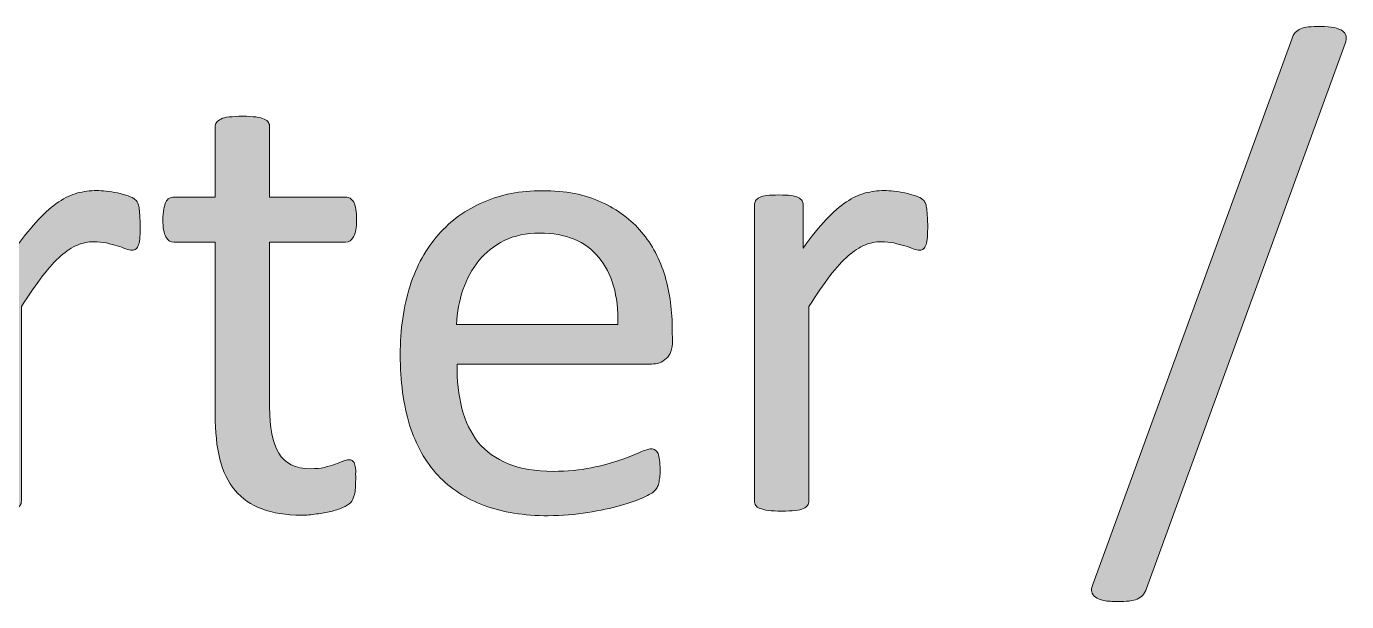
# Model space of a CAD drawing. Header units: inches. Extents: x 247 to 2765, y -1897 to -1110.
# Drawn here: x 1593.27 to 1601.02, y -1164.88 to -1161.5 of the extents above; entities that cross this region are included whole.
import ezdxf

# ---------------------------------------------------------------- set-up
doc = ezdxf.new("R2010")
doc.units = ezdxf.units.IN
doc.header["$MEASUREMENT"] = 0
doc.layers.add('Layer 1', color=7, linetype='Continuous')

# ---------------------------------------------------------------- blocks, each defined once
blk = doc.blocks.new('block 149')
at = {"layer": 'Layer 1', "true_color": 0x020302}
h = blk.add_hatch(color=98, dxfattribs=at)
h.dxf.hatch_style = 2
edge = h.paths.add_edge_path()
edge.add_spline(control_points=[(1599.8421, -1164.8009), (1599.8362, -1164.8174), (1599.8307, -1164.8305), (1599.821, -1164.8409), (1599.8131, -1164.8491), (1599.8017, -1164.8574), (1599.7887, -1164.8629), (1599.7763, -1164.8698), (1599.7611, -1164.8719), (1599.7408, -1164.8746), (1599.7222, -1164.8774), (1599.6998, -1164.8781), (1599.6736, -1164.8781), (1599.6412, -1164.8781), (1599.615, -1164.876), (1599.5926, -1164.8719), (1599.5709, -1164.8667), (1599.5561, -1164.8609), (1599.5427, -1164.8522), (1599.532, -1164.8443), (1599.5234, -1164.8319), (1599.521, -1164.8202), (1599.5179, -1164.8088), (1599.521, -1164.7951), (1599.5286, -1164.7775), (1599.5286, -1164.7775), (1600.6947, -1161.5804), (1600.6947, -1161.5804), (1600.6999, -1161.5639), (1600.7061, -1161.5508), (1600.715, -1161.5412), (1600.7237, -1161.5329), (1600.7343, -1161.5239), (1600.7467, -1161.5191), (1600.7584, -1161.5122), (1600.7736, -1161.5095), (1600.7936, -1161.5074), (1600.8136, -1161.506), (1600.8363, -1161.5046), (1600.8632, -1161.5046), (1600.8956, -1161.5046), (1600.9217, -1161.5067), (1600.9428, -1161.5115), (1600.9638, -1161.517), (1600.9796, -1161.5219), (1600.9913, -1161.5308), (1601.002, -1161.5384), (1601.0099, -1161.5494), (1601.0134, -1161.5615), (1601.0161, -1161.5742), (1601.0141, -1161.5887), (1601.0072, -1161.6056), (1601.0072, -1161.6056), (1599.8421, -1164.8009), (1599.8421, -1164.8009)], knot_values=[0, 0, 0, 0, 1, 1, 1, 2, 2, 2, 3, 3, 3, 4, 4, 4, 5, 5, 5, 6, 6, 6, 7, 7, 7, 8, 8, 8, 9, 9, 9, 10, 10, 10, 11, 11, 11, 12, 12, 12, 13, 13, 13, 14, 14, 14, 15, 15, 15, 16, 16, 16, 17, 17, 17, 18, 18, 18, 18], degree=3, periodic=1)
h = blk.add_hatch(color=98, dxfattribs=at)
h.dxf.hatch_style = 2
edge = h.paths.add_edge_path()
edge.add_spline(control_points=[(1595.2039, -1164.1612), (1595.2039, -1164.198), (1595.2019, -1164.2276), (1595.1967, -1164.2504), (1595.1901, -1164.2721), (1595.1839, -1164.2872), (1595.1736, -1164.2983), (1595.164, -1164.3079), (1595.1488, -1164.3183), (1595.1274, -1164.3272), (1595.1061, -1164.3348), (1595.0833, -1164.3437), (1595.0579, -1164.3493), (1595.0317, -1164.3568), (1595.0034, -1164.3603), (1594.9738, -1164.3637), (1594.9442, -1164.3689), (1594.9152, -1164.3713), (1594.8856, -1164.3713), (1594.7953, -1164.3713), (1594.7175, -1164.3589), (1594.6548, -1164.3344), (1594.59, -1164.3124), (1594.5376, -1164.2745), (1594.497, -1164.2263), (1594.4563, -1164.1777), (1594.426, -1164.116), (1594.4074, -1164.0423), (1594.3885, -1163.9686), (1594.3799, -1163.8821), (1594.3799, -1163.7832), (1594.3799, -1163.7832), (1594.3799, -1162.7697), (1594.3799, -1162.7697), (1594.3799, -1162.7697), (1594.137, -1162.7697), (1594.137, -1162.7697), (1594.117, -1162.7697), (1594.1018, -1162.7593), (1594.0908, -1162.7387), (1594.0791, -1162.7166), (1594.0729, -1162.6849), (1594.0729, -1162.6388), (1594.0729, -1162.614), (1594.075, -1162.594), (1594.0784, -1162.5768), (1594.0819, -1162.5592), (1594.086, -1162.5461), (1594.0908, -1162.5354), (1594.096, -1162.5244), (1594.1018, -1162.5161), (1594.1115, -1162.5127), (1594.1191, -1162.5079), (1594.1294, -1162.5058), (1594.139, -1162.5058), (1594.139, -1162.5058), (1594.3802, -1162.5058), (1594.3802, -1162.5058), (1594.3802, -1162.5058), (1594.3802, -1162.0938), (1594.3802, -1162.0938), (1594.3802, -1162.0841), (1594.3823, -1162.0762), (1594.3874, -1162.0683), (1594.3929, -1162.0607), (1594.4005, -1162.0538), (1594.4122, -1162.0483), (1594.424, -1162.0407), (1594.4412, -1162.0386), (1594.4618, -1162.0359), (1594.4832, -1162.0331), (1594.5084, -1162.0314), (1594.5397, -1162.0314), (1594.5721, -1162.0314), (1594.5983, -1162.0331), (1594.6189, -1162.0359), (1594.6406, -1162.0386), (1594.6558, -1162.0421), (1594.6672, -1162.0483), (1594.6789, -1162.0538), (1594.6882, -1162.0596), (1594.692, -1162.0683), (1594.6975, -1162.0762), (1594.6992, -1162.0841), (1594.6992, -1162.0938), (1594.6992, -1162.0938), (1594.6992, -1162.5058), (1594.6992, -1162.5058), (1594.6992, -1162.5058), (1595.145, -1162.5058), (1595.145, -1162.5058), (1595.1547, -1162.5058), (1595.165, -1162.5079), (1595.1712, -1162.5127), (1595.1788, -1162.5189), (1595.1857, -1162.5251), (1595.1926, -1162.5354), (1595.1988, -1162.5461), (1595.2015, -1162.5592), (1595.205, -1162.5768), (1595.2077, -1162.5933), (1595.2091, -1162.6133), (1595.2091, -1162.6388), (1595.2091, -1162.6849), (1595.2029, -1162.718), (1595.1912, -1162.7387), (1595.1802, -1162.7593), (1595.165, -1162.7697), (1595.145, -1162.7697), (1595.145, -1162.7697), (1594.6992, -1162.7697), (1594.6992, -1162.7697), (1594.6992, -1162.7697), (1594.6992, -1163.7367), (1594.6992, -1163.7367), (1594.6992, -1163.8563), (1594.7178, -1163.9465), (1594.7523, -1164.0072), (1594.7874, -1164.0685), (1594.8498, -1164.0988), (1594.9418, -1164.0988), (1594.9707, -1164.0988), (1594.9965, -1164.096), (1595.021, -1164.0916), (1595.0434, -1164.084), (1595.0644, -1164.0798), (1595.083, -1164.0716), (1595.1016, -1164.0654), (1595.1168, -1164.0612), (1595.1299, -1164.0537), (1595.1416, -1164.0475), (1595.1533, -1164.0464), (1595.165, -1164.0464), (1595.1719, -1164.0464), (1595.1767, -1164.0478), (1595.1829, -1164.0513), (1595.1905, -1164.054), (1595.1932, -1164.0599), (1595.1967, -1164.0692), (1595.2001, -1164.0788), (1595.2039, -1164.0916), (1595.205, -1164.1064), (1595.2032, -1164.1195), (1595.2039, -1164.1384), (1595.2039, -1164.1612)], knot_values=[0, 0, 0, 0, 1, 1, 1, 2, 2, 2, 3, 3, 3, 4, 4, 4, 5, 5, 5, 6, 6, 6, 7, 7, 7, 8, 8, 8, 9, 9, 9, 10, 10, 10, 11, 11, 11, 12, 12, 12, 13, 13, 13, 14, 14, 14, 15, 15, 15, 16, 16, 16, 17, 17, 17, 18, 18, 18, 19, 19, 19, 20, 20, 20, 21, 21, 21, 22, 22, 22, 23, 23, 23, 24, 24, 24, 25, 25, 25, 26, 26, 26, 27, 27, 27, 28, 28, 28, 29, 29, 29, 30, 30, 30, 31, 31, 31, 32, 32, 32, 33, 33, 33, 34, 34, 34, 35, 35, 35, 36, 36, 36, 37, 37, 37, 38, 38, 38, 39, 39, 39, 40, 40, 40, 41, 41, 41, 42, 42, 42, 43, 43, 43, 44, 44, 44, 45, 45, 45, 46, 46, 46, 47, 47, 47, 48, 48, 48, 48], degree=3, periodic=1)
h = blk.add_hatch(color=98, dxfattribs=at)
h.dxf.hatch_style = 2
edge = h.paths.add_edge_path()
edge.add_spline(control_points=[(1593.9403, -1162.668), (1593.9403, -1162.6963), (1593.9396, -1162.7194), (1593.9382, -1162.7397), (1593.9368, -1162.759), (1593.9341, -1162.7742), (1593.9306, -1162.7845), (1593.9265, -1162.7952), (1593.9223, -1162.8038), (1593.9161, -1162.8096), (1593.9089, -1162.8155), (1593.9027, -1162.8172), (1593.8927, -1162.8172), (1593.8824, -1162.8172), (1593.8703, -1162.8145), (1593.8555, -1162.8096), (1593.841, -1162.8024), (1593.8238, -1162.7983), (1593.8052, -1162.7907), (1593.7856, -1162.7852), (1593.7659, -1162.7807), (1593.7425, -1162.7748), (1593.7184, -1162.77), (1593.6936, -1162.7676), (1593.6671, -1162.7676), (1593.6343, -1162.7676), (1593.6026, -1162.7738), (1593.5723, -1162.7869), (1593.5399, -1162.8), (1593.5076, -1162.8207), (1593.4748, -1162.8503), (1593.4407, -1162.8799), (1593.4056, -1162.9192), (1593.3677, -1162.9674), (1593.3312, -1163.0184), (1593.2878, -1163.0777), (1593.243, -1163.1483), (1593.243, -1163.1483), (1593.243, -1164.2876), (1593.243, -1164.2876), (1593.243, -1164.2979), (1593.2399, -1164.3072), (1593.2354, -1164.3138), (1593.2306, -1164.3203), (1593.222, -1164.3269), (1593.2109, -1164.3317), (1593.1996, -1164.3382), (1593.1837, -1164.3406), (1593.1627, -1164.3434), (1593.1417, -1164.3462), (1593.1155, -1164.3475), (1593.0831, -1164.3475), (1593.0514, -1164.3475), (1593.0266, -1164.3462), (1593.0053, -1164.3434), (1592.9839, -1164.3413), (1592.9684, -1164.3358), (1592.9557, -1164.3317), (1592.9436, -1164.3272), (1592.9336, -1164.3207), (1592.9305, -1164.3138), (1592.9267, -1164.3062), (1592.924, -1164.2979), (1592.924, -1164.2876), (1592.924, -1164.2876), (1592.924, -1162.5533), (1592.924, -1162.5533), (1592.924, -1162.5433), (1592.9253, -1162.534), (1592.9298, -1162.5271), (1592.9343, -1162.5206), (1592.9412, -1162.5151), (1592.9522, -1162.5079), (1592.9632, -1162.502), (1592.9777, -1162.4982), (1592.9963, -1162.4961), (1593.0149, -1162.4941), (1593.0376, -1162.4934), (1593.0673, -1162.4934), (1593.0955, -1162.4934), (1593.1186, -1162.4941), (1593.1365, -1162.4961), (1593.1568, -1162.4986), (1593.1706, -1162.5037), (1593.1799, -1162.5079), (1593.1903, -1162.5151), (1593.1989, -1162.5203), (1593.2023, -1162.5271), (1593.2061, -1162.5347), (1593.2089, -1162.5433), (1593.2089, -1162.5533), (1593.2089, -1162.5533), (1593.2089, -1162.8055), (1593.2089, -1162.8055), (1593.2574, -1162.7376), (1593.3022, -1162.6808), (1593.3436, -1162.6367), (1593.3846, -1162.5933), (1593.4242, -1162.5582), (1593.4621, -1162.534), (1593.4989, -1162.5085), (1593.5365, -1162.4913), (1593.5727, -1162.4817), (1593.6095, -1162.4741), (1593.6457, -1162.4672), (1593.6833, -1162.4672), (1593.7005, -1162.4672), (1593.7201, -1162.4686), (1593.7404, -1162.4717), (1593.7625, -1162.4731), (1593.7839, -1162.4775), (1593.8066, -1162.481), (1593.829, -1162.4875), (1593.8507, -1162.492), (1593.8696, -1162.4982), (1593.8886, -1162.5058), (1593.9013, -1162.5113), (1593.9093, -1162.5189), (1593.9168, -1162.5251), (1593.9217, -1162.5309), (1593.9244, -1162.5375), (1593.9275, -1162.543), (1593.9296, -1162.5506), (1593.932, -1162.5595), (1593.9334, -1162.5678), (1593.9354, -1162.5819), (1593.9361, -1162.5981), (1593.9368, -1162.6143), (1593.9403, -1162.6391), (1593.9403, -1162.668)], knot_values=[0, 0, 0, 0, 1, 1, 1, 2, 2, 2, 3, 3, 3, 4, 4, 4, 5, 5, 5, 6, 6, 6, 7, 7, 7, 8, 8, 8, 9, 9, 9, 10, 10, 10, 11, 11, 11, 12, 12, 12, 13, 13, 13, 14, 14, 14, 15, 15, 15, 16, 16, 16, 17, 17, 17, 18, 18, 18, 19, 19, 19, 20, 20, 20, 21, 21, 21, 22, 22, 22, 23, 23, 23, 24, 24, 24, 25, 25, 25, 26, 26, 26, 27, 27, 27, 28, 28, 28, 29, 29, 29, 30, 30, 30, 31, 31, 31, 32, 32, 32, 33, 33, 33, 34, 34, 34, 35, 35, 35, 36, 36, 36, 37, 37, 37, 38, 38, 38, 39, 39, 39, 40, 40, 40, 41, 41, 41, 42, 42, 42, 43, 43, 43, 43], degree=3, periodic=1)
h = blk.add_hatch(color=98, dxfattribs=at)
h.dxf.hatch_style = 2
edge = h.paths.add_edge_path()
edge.add_spline(control_points=[(1597.0622, -1163.3464), (1597.0622, -1163.3967), (1597.0501, -1163.4318), (1597.0253, -1163.4532), (1597.0012, -1163.4756), (1596.9723, -1163.4849), (1596.9392, -1163.4849), (1596.9392, -1163.4849), (1595.7982, -1163.4849), (1595.7982, -1163.4849), (1595.7982, -1163.5813), (1595.8065, -1163.6689), (1595.8271, -1163.7453), (1595.8471, -1163.8225), (1595.8788, -1163.8886), (1595.9229, -1163.9441), (1595.9674, -1163.9989), (1596.027, -1164.0406), (1596.0986, -1164.0695), (1596.171, -1164.0991), (1596.2598, -1164.1143), (1596.3639, -1164.1143), (1596.4466, -1164.1143), (1596.5203, -1164.1074), (1596.5851, -1164.0936), (1596.6505, -1164.0805), (1596.7063, -1164.0654), (1596.7532, -1164.0488), (1596.8014, -1164.0323), (1596.8379, -1164.0171), (1596.8696, -1164.0034), (1596.8999, -1163.9903), (1596.9213, -1163.9824), (1596.9371, -1163.9824), (1596.9461, -1163.9824), (1596.9544, -1163.9851), (1596.9613, -1163.9899), (1596.9682, -1163.9941), (1596.9733, -1164.0006), (1596.9778, -1164.0099), (1596.9812, -1164.0192), (1596.9847, -1164.0323), (1596.985, -1164.0478), (1596.9881, -1164.0637), (1596.9895, -1164.083), (1596.9895, -1164.1064), (1596.9895, -1164.1229), (1596.9888, -1164.1374), (1596.9871, -1164.1498), (1596.985, -1164.1618), (1596.9837, -1164.1718), (1596.9816, -1164.1829), (1596.9795, -1164.1939), (1596.9757, -1164.2008), (1596.9726, -1164.209), (1596.9671, -1164.2159), (1596.963, -1164.2235), (1596.9547, -1164.2311), (1596.9475, -1164.2387), (1596.9272, -1164.2507), (1596.892, -1164.2676), (1596.8569, -1164.2835), (1596.8114, -1164.2993), (1596.7566, -1164.3145), (1596.7018, -1164.3296), (1596.6371, -1164.3441), (1596.5651, -1164.3558), (1596.492, -1164.3679), (1596.4145, -1164.3744), (1596.3332, -1164.3744), (1596.1906, -1164.3744), (1596.0655, -1164.3541), (1595.9581, -1164.3145), (1595.8499, -1164.2745), (1595.7596, -1164.2159), (1595.6862, -1164.1374), (1595.6132, -1164.0588), (1595.5581, -1163.961), (1595.5205, -1163.8425), (1595.4837, -1163.7247), (1595.4651, -1163.5855), (1595.4651, -1163.4304), (1595.4651, -1163.2813), (1595.485, -1163.1462), (1595.5229, -1163.0267), (1595.5608, -1162.9082), (1595.6173, -1162.8076), (1595.6897, -1162.7256), (1595.762, -1162.6429), (1595.8502, -1162.5795), (1595.9529, -1162.5347), (1596.0555, -1162.4906), (1596.1699, -1162.4682), (1596.2981, -1162.4682), (1596.4352, -1162.4682), (1596.5506, -1162.4906), (1596.6447, -1162.5347), (1596.7401, -1162.5788), (1596.819, -1162.6374), (1596.881, -1162.7111), (1596.9437, -1162.7848), (1596.9895, -1162.8717), (1597.0185, -1162.9702), (1597.0474, -1163.0694), (1597.0608, -1163.1755), (1597.0608, -1163.2885), (1597.0608, -1163.2885), (1597.0622, -1163.3464), (1597.0622, -1163.3464), (1597.0622, -1163.3464), (1597.0622, -1163.3464), (1597.0622, -1163.3464)], knot_values=[0, 0, 0, 0, 1, 1, 1, 2, 2, 2, 3, 3, 3, 4, 4, 4, 5, 5, 5, 6, 6, 6, 7, 7, 7, 8, 8, 8, 9, 9, 9, 10, 10, 10, 11, 11, 11, 12, 12, 12, 13, 13, 13, 14, 14, 14, 15, 15, 15, 16, 16, 16, 17, 17, 17, 18, 18, 18, 19, 19, 19, 20, 20, 20, 21, 21, 21, 22, 22, 22, 23, 23, 23, 24, 24, 24, 25, 25, 25, 26, 26, 26, 27, 27, 27, 28, 28, 28, 29, 29, 29, 30, 30, 30, 31, 31, 31, 32, 32, 32, 33, 33, 33, 34, 34, 34, 35, 35, 35, 36, 36, 36, 37, 37, 37, 37], degree=3, periodic=1)
edge = h.paths.add_edge_path()
edge.add_spline(control_points=[(1596.7415, -1163.252), (1596.7459, -1163.0835), (1596.7081, -1162.9526), (1596.6302, -1162.8596), (1596.5523, -1162.7638), (1596.4366, -1162.717), (1596.2829, -1162.717), (1596.2037, -1162.717), (1596.1355, -1162.7314), (1596.0755, -1162.7611), (1596.0163, -1162.7907), (1595.966, -1162.83), (1595.9267, -1162.8782), (1595.8861, -1162.9282), (1595.855, -1162.9843), (1595.833, -1163.0491), (1595.8106, -1163.1135), (1595.7979, -1163.1814), (1595.7961, -1163.252), (1595.7961, -1163.252), (1596.7415, -1163.252), (1596.7415, -1163.252), (1596.7415, -1163.252), (1596.7415, -1163.252), (1596.7415, -1163.252)], knot_values=[0, 0, 0, 0, 1, 1, 1, 2, 2, 2, 3, 3, 3, 4, 4, 4, 5, 5, 5, 6, 6, 6, 7, 7, 7, 8, 8, 8, 8], degree=3, periodic=1)
h = blk.add_hatch(color=98, dxfattribs=at)
h.dxf.hatch_style = 2
edge = h.paths.add_edge_path()
edge.add_spline(control_points=[(1598.5591, -1162.668), (1598.5591, -1162.6963), (1598.5584, -1162.7194), (1598.557, -1162.7397), (1598.5563, -1162.759), (1598.5529, -1162.7742), (1598.5498, -1162.7845), (1598.5453, -1162.7952), (1598.5408, -1162.8038), (1598.5353, -1162.8096), (1598.5284, -1162.8155), (1598.5215, -1162.8172), (1598.5112, -1162.8172), (1598.5023, -1162.8172), (1598.4888, -1162.8145), (1598.4744, -1162.8096), (1598.4599, -1162.8024), (1598.4433, -1162.7983), (1598.4244, -1162.7907), (1598.4037, -1162.7852), (1598.3848, -1162.7807), (1598.3603, -1162.7748), (1598.3379, -1162.77), (1598.3117, -1162.7676), (1598.2852, -1162.7676), (1598.2521, -1162.7676), (1598.2204, -1162.7738), (1598.1901, -1162.7869), (1598.1591, -1162.8), (1598.1261, -1162.8207), (1598.0926, -1162.8503), (1598.0596, -1162.8799), (1598.0234, -1162.9192), (1597.9855, -1162.9674), (1597.949, -1163.0184), (1597.9069, -1163.0777), (1597.8622, -1163.1483), (1597.8622, -1163.1483), (1597.8622, -1164.2876), (1597.8622, -1164.2876), (1597.8622, -1164.2979), (1597.8594, -1164.3072), (1597.8546, -1164.3138), (1597.8494, -1164.3207), (1597.8411, -1164.3269), (1597.8301, -1164.3317), (1597.8198, -1164.3382), (1597.8026, -1164.3406), (1597.7819, -1164.3434), (1597.7605, -1164.3462), (1597.7343, -1164.3475), (1597.702, -1164.3475), (1597.671, -1164.3475), (1597.6455, -1164.3462), (1597.6248, -1164.3434), (1597.6031, -1164.3413), (1597.5879, -1164.3358), (1597.5752, -1164.3317), (1597.5635, -1164.3269), (1597.5538, -1164.3207), (1597.5504, -1164.3138), (1597.5456, -1164.3062), (1597.5431, -1164.2979), (1597.5431, -1164.2876), (1597.5431, -1164.2876), (1597.5431, -1162.5533), (1597.5431, -1162.5533), (1597.5431, -1162.5433), (1597.5449, -1162.534), (1597.5497, -1162.5271), (1597.5531, -1162.5203), (1597.5607, -1162.5151), (1597.5721, -1162.5079), (1597.5828, -1162.502), (1597.5979, -1162.4982), (1597.6162, -1162.4961), (1597.6344, -1162.4941), (1597.6572, -1162.4934), (1597.6868, -1162.4934), (1597.7151, -1162.4934), (1597.7385, -1162.4941), (1597.7564, -1162.4961), (1597.776, -1162.4986), (1597.7902, -1162.5037), (1597.7998, -1162.5079), (1597.8091, -1162.5151), (1597.8184, -1162.5203), (1597.8222, -1162.5271), (1597.826, -1162.5347), (1597.8294, -1162.5433), (1597.8294, -1162.5533), (1597.8294, -1162.5533), (1597.8294, -1162.8055), (1597.8294, -1162.8055), (1597.877, -1162.7376), (1597.9218, -1162.6808), (1597.9638, -1162.6367), (1598.0044, -1162.5933), (1598.0444, -1162.5582), (1598.0823, -1162.534), (1598.1188, -1162.5085), (1598.156, -1162.4913), (1598.1925, -1162.4817), (1598.2294, -1162.4741), (1598.2656, -1162.4672), (1598.3031, -1162.4672), (1598.3207, -1162.4672), (1598.3393, -1162.4686), (1598.3596, -1162.4717), (1598.3817, -1162.4731), (1598.403, -1162.4775), (1598.4258, -1162.481), (1598.4489, -1162.4875), (1598.4699, -1162.492), (1598.4895, -1162.4982), (1598.5081, -1162.5058), (1598.5212, -1162.5113), (1598.5284, -1162.5189), (1598.536, -1162.5251), (1598.5408, -1162.5309), (1598.5436, -1162.5375), (1598.5467, -1162.543), (1598.5488, -1162.5506), (1598.5508, -1162.5595), (1598.5529, -1162.5685), (1598.5543, -1162.5819), (1598.555, -1162.5981), (1598.5557, -1162.6143), (1598.5591, -1162.6391), (1598.5591, -1162.668)], knot_values=[0, 0, 0, 0, 1, 1, 1, 2, 2, 2, 3, 3, 3, 4, 4, 4, 5, 5, 5, 6, 6, 6, 7, 7, 7, 8, 8, 8, 9, 9, 9, 10, 10, 10, 11, 11, 11, 12, 12, 12, 13, 13, 13, 14, 14, 14, 15, 15, 15, 16, 16, 16, 17, 17, 17, 18, 18, 18, 19, 19, 19, 20, 20, 20, 21, 21, 21, 22, 22, 22, 23, 23, 23, 24, 24, 24, 25, 25, 25, 26, 26, 26, 27, 27, 27, 28, 28, 28, 29, 29, 29, 30, 30, 30, 31, 31, 31, 32, 32, 32, 33, 33, 33, 34, 34, 34, 35, 35, 35, 36, 36, 36, 37, 37, 37, 38, 38, 38, 39, 39, 39, 40, 40, 40, 41, 41, 41, 42, 42, 42, 43, 43, 43, 43], degree=3, periodic=1)
at = {"layer": 'Layer 1', "lineweight": 0}
for points, knots in [([(1599.8421, -1164.8009), (1599.8362, -1164.8174), (1599.8307, -1164.8305), (1599.821, -1164.8409), (1599.8131, -1164.8491), (1599.8017, -1164.8574), (1599.7887, -1164.8629), (1599.7763, -1164.8698), (1599.7611, -1164.8719), (1599.7408, -1164.8746), (1599.7222, -1164.8774), (1599.6998, -1164.8781), (1599.6736, -1164.8781), (1599.6412, -1164.8781), (1599.615, -1164.876), (1599.5926, -1164.8719), (1599.5709, -1164.8667), (1599.5561, -1164.8609), (1599.5427, -1164.8522), (1599.532, -1164.8443), (1599.5234, -1164.8319), (1599.521, -1164.8202), (1599.5179, -1164.8088), (1599.521, -1164.7951), (1599.5286, -1164.7775), (1599.5286, -1164.7775), (1600.6947, -1161.5804), (1600.6947, -1161.5804), (1600.6999, -1161.5639), (1600.7061, -1161.5508), (1600.715, -1161.5412), (1600.7237, -1161.5329), (1600.7343, -1161.5239), (1600.7467, -1161.5191), (1600.7584, -1161.5122), (1600.7736, -1161.5095), (1600.7936, -1161.5074), (1600.8136, -1161.506), (1600.8363, -1161.5046), (1600.8632, -1161.5046), (1600.8956, -1161.5046), (1600.9217, -1161.5067), (1600.9428, -1161.5115), (1600.9638, -1161.517), (1600.9796, -1161.5219), (1600.9913, -1161.5308), (1601.002, -1161.5384), (1601.0099, -1161.5494), (1601.0134, -1161.5615), (1601.0161, -1161.5742), (1601.0141, -1161.5887), (1601.0072, -1161.6056), (1601.0072, -1161.6056), (1599.8421, -1164.8009), (1599.8421, -1164.8009)], [0, 0, 0, 0, 1, 1, 1, 2, 2, 2, 3, 3, 3, 4, 4, 4, 5, 5, 5, 6, 6, 6, 7, 7, 7, 8, 8, 8, 9, 9, 9, 10, 10, 10, 11, 11, 11, 12, 12, 12, 13, 13, 13, 14, 14, 14, 15, 15, 15, 16, 16, 16, 17, 17, 17, 18, 18, 18, 18]), ([(1595.2039, -1164.1612), (1595.2039, -1164.198), (1595.2019, -1164.2276), (1595.1967, -1164.2504), (1595.1901, -1164.2721), (1595.1839, -1164.2872), (1595.1736, -1164.2983), (1595.164, -1164.3079), (1595.1488, -1164.3183), (1595.1274, -1164.3272), (1595.1061, -1164.3348), (1595.0833, -1164.3437), (1595.0579, -1164.3493), (1595.0317, -1164.3568), (1595.0034, -1164.3603), (1594.9738, -1164.3637), (1594.9442, -1164.3689), (1594.9152, -1164.3713), (1594.8856, -1164.3713), (1594.7953, -1164.3713), (1594.7175, -1164.3589), (1594.6548, -1164.3344), (1594.59, -1164.3124), (1594.5376, -1164.2745), (1594.497, -1164.2263), (1594.4563, -1164.1777), (1594.426, -1164.116), (1594.4074, -1164.0423), (1594.3885, -1163.9686), (1594.3799, -1163.8821), (1594.3799, -1163.7832), (1594.3799, -1163.7832), (1594.3799, -1162.7697), (1594.3799, -1162.7697), (1594.3799, -1162.7697), (1594.137, -1162.7697), (1594.137, -1162.7697), (1594.117, -1162.7697), (1594.1018, -1162.7593), (1594.0908, -1162.7387), (1594.0791, -1162.7166), (1594.0729, -1162.6849), (1594.0729, -1162.6388), (1594.0729, -1162.614), (1594.075, -1162.594), (1594.0784, -1162.5768), (1594.0819, -1162.5592), (1594.086, -1162.5461), (1594.0908, -1162.5354), (1594.096, -1162.5244), (1594.1018, -1162.5161), (1594.1115, -1162.5127), (1594.1191, -1162.5079), (1594.1294, -1162.5058), (1594.139, -1162.5058), (1594.139, -1162.5058), (1594.3802, -1162.5058), (1594.3802, -1162.5058), (1594.3802, -1162.5058), (1594.3802, -1162.0938), (1594.3802, -1162.0938), (1594.3802, -1162.0841), (1594.3823, -1162.0762), (1594.3874, -1162.0683), (1594.3929, -1162.0607), (1594.4005, -1162.0538), (1594.4122, -1162.0483), (1594.424, -1162.0407), (1594.4412, -1162.0386), (1594.4618, -1162.0359), (1594.4832, -1162.0331), (1594.5084, -1162.0314), (1594.5397, -1162.0314), (1594.5721, -1162.0314), (1594.5983, -1162.0331), (1594.6189, -1162.0359), (1594.6406, -1162.0386), (1594.6558, -1162.0421), (1594.6672, -1162.0483), (1594.6789, -1162.0538), (1594.6882, -1162.0596), (1594.692, -1162.0683), (1594.6975, -1162.0762), (1594.6992, -1162.0841), (1594.6992, -1162.0938), (1594.6992, -1162.0938), (1594.6992, -1162.5058), (1594.6992, -1162.5058), (1594.6992, -1162.5058), (1595.145, -1162.5058), (1595.145, -1162.5058), (1595.1547, -1162.5058), (1595.165, -1162.5079), (1595.1712, -1162.5127), (1595.1788, -1162.5189), (1595.1857, -1162.5251), (1595.1926, -1162.5354), (1595.1988, -1162.5461), (1595.2015, -1162.5592), (1595.205, -1162.5768), (1595.2077, -1162.5933), (1595.2091, -1162.6133), (1595.2091, -1162.6388), (1595.2091, -1162.6849), (1595.2029, -1162.718), (1595.1912, -1162.7387), (1595.1802, -1162.7593), (1595.165, -1162.7697), (1595.145, -1162.7697), (1595.145, -1162.7697), (1594.6992, -1162.7697), (1594.6992, -1162.7697), (1594.6992, -1162.7697), (1594.6992, -1163.7367), (1594.6992, -1163.7367), (1594.6992, -1163.8563), (1594.7178, -1163.9465), (1594.7523, -1164.0072), (1594.7874, -1164.0685), (1594.8498, -1164.0988), (1594.9418, -1164.0988), (1594.9707, -1164.0988), (1594.9965, -1164.096), (1595.021, -1164.0916), (1595.0434, -1164.084), (1595.0644, -1164.0798), (1595.083, -1164.0716), (1595.1016, -1164.0654), (1595.1168, -1164.0612), (1595.1299, -1164.0537), (1595.1416, -1164.0475), (1595.1533, -1164.0464), (1595.165, -1164.0464), (1595.1719, -1164.0464), (1595.1767, -1164.0478), (1595.1829, -1164.0513), (1595.1905, -1164.054), (1595.1932, -1164.0599), (1595.1967, -1164.0692), (1595.2001, -1164.0788), (1595.2039, -1164.0916), (1595.205, -1164.1064), (1595.2032, -1164.1195), (1595.2039, -1164.1384), (1595.2039, -1164.1612)], [0, 0, 0, 0, 1, 1, 1, 2, 2, 2, 3, 3, 3, 4, 4, 4, 5, 5, 5, 6, 6, 6, 7, 7, 7, 8, 8, 8, 9, 9, 9, 10, 10, 10, 11, 11, 11, 12, 12, 12, 13, 13, 13, 14, 14, 14, 15, 15, 15, 16, 16, 16, 17, 17, 17, 18, 18, 18, 19, 19, 19, 20, 20, 20, 21, 21, 21, 22, 22, 22, 23, 23, 23, 24, 24, 24, 25, 25, 25, 26, 26, 26, 27, 27, 27, 28, 28, 28, 29, 29, 29, 30, 30, 30, 31, 31, 31, 32, 32, 32, 33, 33, 33, 34, 34, 34, 35, 35, 35, 36, 36, 36, 37, 37, 37, 38, 38, 38, 39, 39, 39, 40, 40, 40, 41, 41, 41, 42, 42, 42, 43, 43, 43, 44, 44, 44, 45, 45, 45, 46, 46, 46, 47, 47, 47, 48, 48, 48, 48]), ([(1593.9403, -1162.668), (1593.9403, -1162.6963), (1593.9396, -1162.7194), (1593.9382, -1162.7397), (1593.9368, -1162.759), (1593.9341, -1162.7742), (1593.9306, -1162.7845), (1593.9265, -1162.7952), (1593.9223, -1162.8038), (1593.9161, -1162.8096), (1593.9089, -1162.8155), (1593.9027, -1162.8172), (1593.8927, -1162.8172), (1593.8824, -1162.8172), (1593.8703, -1162.8145), (1593.8555, -1162.8096), (1593.841, -1162.8024), (1593.8238, -1162.7983), (1593.8052, -1162.7907), (1593.7856, -1162.7852), (1593.7659, -1162.7807), (1593.7425, -1162.7748), (1593.7184, -1162.77), (1593.6936, -1162.7676), (1593.6671, -1162.7676), (1593.6343, -1162.7676), (1593.6026, -1162.7738), (1593.5723, -1162.7869), (1593.5399, -1162.8), (1593.5076, -1162.8207), (1593.4748, -1162.8503), (1593.4407, -1162.8799), (1593.4056, -1162.9192), (1593.3677, -1162.9674), (1593.3312, -1163.0184), (1593.2878, -1163.0777), (1593.243, -1163.1483), (1593.243, -1163.1483), (1593.243, -1164.2876), (1593.243, -1164.2876), (1593.243, -1164.2979), (1593.2399, -1164.3072), (1593.2354, -1164.3138), (1593.2306, -1164.3203), (1593.222, -1164.3269), (1593.2109, -1164.3317), (1593.1996, -1164.3382), (1593.1837, -1164.3406), (1593.1627, -1164.3434), (1593.1417, -1164.3462), (1593.1155, -1164.3475), (1593.0831, -1164.3475), (1593.0514, -1164.3475), (1593.0266, -1164.3462), (1593.0053, -1164.3434), (1592.9839, -1164.3413), (1592.9684, -1164.3358), (1592.9557, -1164.3317), (1592.9436, -1164.3272), (1592.9336, -1164.3207), (1592.9305, -1164.3138), (1592.9267, -1164.3062), (1592.924, -1164.2979), (1592.924, -1164.2876), (1592.924, -1164.2876), (1592.924, -1162.5533), (1592.924, -1162.5533), (1592.924, -1162.5433), (1592.9253, -1162.534), (1592.9298, -1162.5271), (1592.9343, -1162.5206), (1592.9412, -1162.5151), (1592.9522, -1162.5079), (1592.9632, -1162.502), (1592.9777, -1162.4982), (1592.9963, -1162.4961), (1593.0149, -1162.4941), (1593.0376, -1162.4934), (1593.0673, -1162.4934), (1593.0955, -1162.4934), (1593.1186, -1162.4941), (1593.1365, -1162.4961), (1593.1568, -1162.4986), (1593.1706, -1162.5037), (1593.1799, -1162.5079), (1593.1903, -1162.5151), (1593.1989, -1162.5203), (1593.2023, -1162.5271), (1593.2061, -1162.5347), (1593.2089, -1162.5433), (1593.2089, -1162.5533), (1593.2089, -1162.5533), (1593.2089, -1162.8055), (1593.2089, -1162.8055), (1593.2574, -1162.7376), (1593.3022, -1162.6808), (1593.3436, -1162.6367), (1593.3846, -1162.5933), (1593.4242, -1162.5582), (1593.4621, -1162.534), (1593.4989, -1162.5085), (1593.5365, -1162.4913), (1593.5727, -1162.4817), (1593.6095, -1162.4741), (1593.6457, -1162.4672), (1593.6833, -1162.4672), (1593.7005, -1162.4672), (1593.7201, -1162.4686), (1593.7404, -1162.4717), (1593.7625, -1162.4731), (1593.7839, -1162.4775), (1593.8066, -1162.481), (1593.829, -1162.4875), (1593.8507, -1162.492), (1593.8696, -1162.4982), (1593.8886, -1162.5058), (1593.9013, -1162.5113), (1593.9093, -1162.5189), (1593.9168, -1162.5251), (1593.9217, -1162.5309), (1593.9244, -1162.5375), (1593.9275, -1162.543), (1593.9296, -1162.5506), (1593.932, -1162.5595), (1593.9334, -1162.5678), (1593.9354, -1162.5819), (1593.9361, -1162.5981), (1593.9368, -1162.6143), (1593.9403, -1162.6391), (1593.9403, -1162.668)], [0, 0, 0, 0, 1, 1, 1, 2, 2, 2, 3, 3, 3, 4, 4, 4, 5, 5, 5, 6, 6, 6, 7, 7, 7, 8, 8, 8, 9, 9, 9, 10, 10, 10, 11, 11, 11, 12, 12, 12, 13, 13, 13, 14, 14, 14, 15, 15, 15, 16, 16, 16, 17, 17, 17, 18, 18, 18, 19, 19, 19, 20, 20, 20, 21, 21, 21, 22, 22, 22, 23, 23, 23, 24, 24, 24, 25, 25, 25, 26, 26, 26, 27, 27, 27, 28, 28, 28, 29, 29, 29, 30, 30, 30, 31, 31, 31, 32, 32, 32, 33, 33, 33, 34, 34, 34, 35, 35, 35, 36, 36, 36, 37, 37, 37, 38, 38, 38, 39, 39, 39, 40, 40, 40, 41, 41, 41, 42, 42, 42, 43, 43, 43, 43]), ([(1597.0622, -1163.3464), (1597.0622, -1163.3967), (1597.0501, -1163.4318), (1597.0253, -1163.4532), (1597.0012, -1163.4756), (1596.9723, -1163.4849), (1596.9392, -1163.4849), (1596.9392, -1163.4849), (1595.7982, -1163.4849), (1595.7982, -1163.4849), (1595.7982, -1163.5813), (1595.8065, -1163.6689), (1595.8271, -1163.7453), (1595.8471, -1163.8225), (1595.8788, -1163.8886), (1595.9229, -1163.9441), (1595.9674, -1163.9989), (1596.027, -1164.0406), (1596.0986, -1164.0695), (1596.171, -1164.0991), (1596.2598, -1164.1143), (1596.3639, -1164.1143), (1596.4466, -1164.1143), (1596.5203, -1164.1074), (1596.5851, -1164.0936), (1596.6505, -1164.0805), (1596.7063, -1164.0654), (1596.7532, -1164.0488), (1596.8014, -1164.0323), (1596.8379, -1164.0171), (1596.8696, -1164.0034), (1596.8999, -1163.9903), (1596.9213, -1163.9824), (1596.9371, -1163.9824), (1596.9461, -1163.9824), (1596.9544, -1163.9851), (1596.9613, -1163.9899), (1596.9682, -1163.9941), (1596.9733, -1164.0006), (1596.9778, -1164.0099), (1596.9812, -1164.0192), (1596.9847, -1164.0323), (1596.985, -1164.0478), (1596.9881, -1164.0637), (1596.9895, -1164.083), (1596.9895, -1164.1064), (1596.9895, -1164.1229), (1596.9888, -1164.1374), (1596.9871, -1164.1498), (1596.985, -1164.1618), (1596.9837, -1164.1718), (1596.9816, -1164.1829), (1596.9795, -1164.1939), (1596.9757, -1164.2008), (1596.9726, -1164.209), (1596.9671, -1164.2159), (1596.963, -1164.2235), (1596.9547, -1164.2311), (1596.9475, -1164.2387), (1596.9272, -1164.2507), (1596.892, -1164.2676), (1596.8569, -1164.2835), (1596.8114, -1164.2993), (1596.7566, -1164.3145), (1596.7018, -1164.3296), (1596.6371, -1164.3441), (1596.5651, -1164.3558), (1596.492, -1164.3679), (1596.4145, -1164.3744), (1596.3332, -1164.3744), (1596.1906, -1164.3744), (1596.0655, -1164.3541), (1595.9581, -1164.3145), (1595.8499, -1164.2745), (1595.7596, -1164.2159), (1595.6862, -1164.1374), (1595.6132, -1164.0588), (1595.5581, -1163.961), (1595.5205, -1163.8425), (1595.4837, -1163.7247), (1595.4651, -1163.5855), (1595.4651, -1163.4304), (1595.4651, -1163.2813), (1595.485, -1163.1462), (1595.5229, -1163.0267), (1595.5608, -1162.9082), (1595.6173, -1162.8076), (1595.6897, -1162.7256), (1595.762, -1162.6429), (1595.8502, -1162.5795), (1595.9529, -1162.5347), (1596.0555, -1162.4906), (1596.1699, -1162.4682), (1596.2981, -1162.4682), (1596.4352, -1162.4682), (1596.5506, -1162.4906), (1596.6447, -1162.5347), (1596.7401, -1162.5788), (1596.819, -1162.6374), (1596.881, -1162.7111), (1596.9437, -1162.7848), (1596.9895, -1162.8717), (1597.0185, -1162.9702), (1597.0474, -1163.0694), (1597.0608, -1163.1755), (1597.0608, -1163.2885), (1597.0608, -1163.2885), (1597.0622, -1163.3464), (1597.0622, -1163.3464), (1597.0622, -1163.3464), (1597.0622, -1163.3464), (1597.0622, -1163.3464)], [0, 0, 0, 0, 1, 1, 1, 2, 2, 2, 3, 3, 3, 4, 4, 4, 5, 5, 5, 6, 6, 6, 7, 7, 7, 8, 8, 8, 9, 9, 9, 10, 10, 10, 11, 11, 11, 12, 12, 12, 13, 13, 13, 14, 14, 14, 15, 15, 15, 16, 16, 16, 17, 17, 17, 18, 18, 18, 19, 19, 19, 20, 20, 20, 21, 21, 21, 22, 22, 22, 23, 23, 23, 24, 24, 24, 25, 25, 25, 26, 26, 26, 27, 27, 27, 28, 28, 28, 29, 29, 29, 30, 30, 30, 31, 31, 31, 32, 32, 32, 33, 33, 33, 34, 34, 34, 35, 35, 35, 36, 36, 36, 37, 37, 37, 37]), ([(1598.5591, -1162.668), (1598.5591, -1162.6963), (1598.5584, -1162.7194), (1598.557, -1162.7397), (1598.5563, -1162.759), (1598.5529, -1162.7742), (1598.5498, -1162.7845), (1598.5453, -1162.7952), (1598.5408, -1162.8038), (1598.5353, -1162.8096), (1598.5284, -1162.8155), (1598.5215, -1162.8172), (1598.5112, -1162.8172), (1598.5023, -1162.8172), (1598.4888, -1162.8145), (1598.4744, -1162.8096), (1598.4599, -1162.8024), (1598.4433, -1162.7983), (1598.4244, -1162.7907), (1598.4037, -1162.7852), (1598.3848, -1162.7807), (1598.3603, -1162.7748), (1598.3379, -1162.77), (1598.3117, -1162.7676), (1598.2852, -1162.7676), (1598.2521, -1162.7676), (1598.2204, -1162.7738), (1598.1901, -1162.7869), (1598.1591, -1162.8), (1598.1261, -1162.8207), (1598.0926, -1162.8503), (1598.0596, -1162.8799), (1598.0234, -1162.9192), (1597.9855, -1162.9674), (1597.949, -1163.0184), (1597.9069, -1163.0777), (1597.8622, -1163.1483), (1597.8622, -1163.1483), (1597.8622, -1164.2876), (1597.8622, -1164.2876), (1597.8622, -1164.2979), (1597.8594, -1164.3072), (1597.8546, -1164.3138), (1597.8494, -1164.3207), (1597.8411, -1164.3269), (1597.8301, -1164.3317), (1597.8198, -1164.3382), (1597.8026, -1164.3406), (1597.7819, -1164.3434), (1597.7605, -1164.3462), (1597.7343, -1164.3475), (1597.702, -1164.3475), (1597.671, -1164.3475), (1597.6455, -1164.3462), (1597.6248, -1164.3434), (1597.6031, -1164.3413), (1597.5879, -1164.3358), (1597.5752, -1164.3317), (1597.5635, -1164.3269), (1597.5538, -1164.3207), (1597.5504, -1164.3138), (1597.5456, -1164.3062), (1597.5431, -1164.2979), (1597.5431, -1164.2876), (1597.5431, -1164.2876), (1597.5431, -1162.5533), (1597.5431, -1162.5533), (1597.5431, -1162.5433), (1597.5449, -1162.534), (1597.5497, -1162.5271), (1597.5531, -1162.5203), (1597.5607, -1162.5151), (1597.5721, -1162.5079), (1597.5828, -1162.502), (1597.5979, -1162.4982), (1597.6162, -1162.4961), (1597.6344, -1162.4941), (1597.6572, -1162.4934), (1597.6868, -1162.4934), (1597.7151, -1162.4934), (1597.7385, -1162.4941), (1597.7564, -1162.4961), (1597.776, -1162.4986), (1597.7902, -1162.5037), (1597.7998, -1162.5079), (1597.8091, -1162.5151), (1597.8184, -1162.5203), (1597.8222, -1162.5271), (1597.826, -1162.5347), (1597.8294, -1162.5433), (1597.8294, -1162.5533), (1597.8294, -1162.5533), (1597.8294, -1162.8055), (1597.8294, -1162.8055), (1597.877, -1162.7376), (1597.9218, -1162.6808), (1597.9638, -1162.6367), (1598.0044, -1162.5933), (1598.0444, -1162.5582), (1598.0823, -1162.534), (1598.1188, -1162.5085), (1598.156, -1162.4913), (1598.1925, -1162.4817), (1598.2294, -1162.4741), (1598.2656, -1162.4672), (1598.3031, -1162.4672), (1598.3207, -1162.4672), (1598.3393, -1162.4686), (1598.3596, -1162.4717), (1598.3817, -1162.4731), (1598.403, -1162.4775), (1598.4258, -1162.481), (1598.4489, -1162.4875), (1598.4699, -1162.492), (1598.4895, -1162.4982), (1598.5081, -1162.5058), (1598.5212, -1162.5113), (1598.5284, -1162.5189), (1598.536, -1162.5251), (1598.5408, -1162.5309), (1598.5436, -1162.5375), (1598.5467, -1162.543), (1598.5488, -1162.5506), (1598.5508, -1162.5595), (1598.5529, -1162.5685), (1598.5543, -1162.5819), (1598.555, -1162.5981), (1598.5557, -1162.6143), (1598.5591, -1162.6391), (1598.5591, -1162.668)], [0, 0, 0, 0, 1, 1, 1, 2, 2, 2, 3, 3, 3, 4, 4, 4, 5, 5, 5, 6, 6, 6, 7, 7, 7, 8, 8, 8, 9, 9, 9, 10, 10, 10, 11, 11, 11, 12, 12, 12, 13, 13, 13, 14, 14, 14, 15, 15, 15, 16, 16, 16, 17, 17, 17, 18, 18, 18, 19, 19, 19, 20, 20, 20, 21, 21, 21, 22, 22, 22, 23, 23, 23, 24, 24, 24, 25, 25, 25, 26, 26, 26, 27, 27, 27, 28, 28, 28, 29, 29, 29, 30, 30, 30, 31, 31, 31, 32, 32, 32, 33, 33, 33, 34, 34, 34, 35, 35, 35, 36, 36, 36, 37, 37, 37, 38, 38, 38, 39, 39, 39, 40, 40, 40, 41, 41, 41, 42, 42, 42, 43, 43, 43, 43]), ([(1596.7415, -1163.252), (1596.7459, -1163.0835), (1596.7081, -1162.9526), (1596.6302, -1162.8596), (1596.5523, -1162.7638), (1596.4366, -1162.717), (1596.2829, -1162.717), (1596.2037, -1162.717), (1596.1355, -1162.7314), (1596.0755, -1162.7611), (1596.0163, -1162.7907), (1595.966, -1162.83), (1595.9267, -1162.8782), (1595.8861, -1162.9282), (1595.855, -1162.9843), (1595.833, -1163.0491), (1595.8106, -1163.1135), (1595.7979, -1163.1814), (1595.7961, -1163.252), (1595.7961, -1163.252), (1596.7415, -1163.252), (1596.7415, -1163.252), (1596.7415, -1163.252), (1596.7415, -1163.252), (1596.7415, -1163.252)], [0, 0, 0, 0, 1, 1, 1, 2, 2, 2, 3, 3, 3, 4, 4, 4, 5, 5, 5, 6, 6, 6, 7, 7, 7, 8, 8, 8, 8])]:
    blk.add_open_spline(points, degree=3, knots=knots, dxfattribs=at)
blk = doc.blocks.new('block 143')
at = {"layer": 'Layer 1'}
blk.add_blockref('block 149', (0, 0), dxfattribs=at)

msp = doc.modelspace()

# ---------------------------------------------------------------- block references
at = {"layer": 'Layer 1'}
msp.add_blockref('block 143', (0, 0), dxfattribs=at)

doc.saveas('drawing.dxf')
